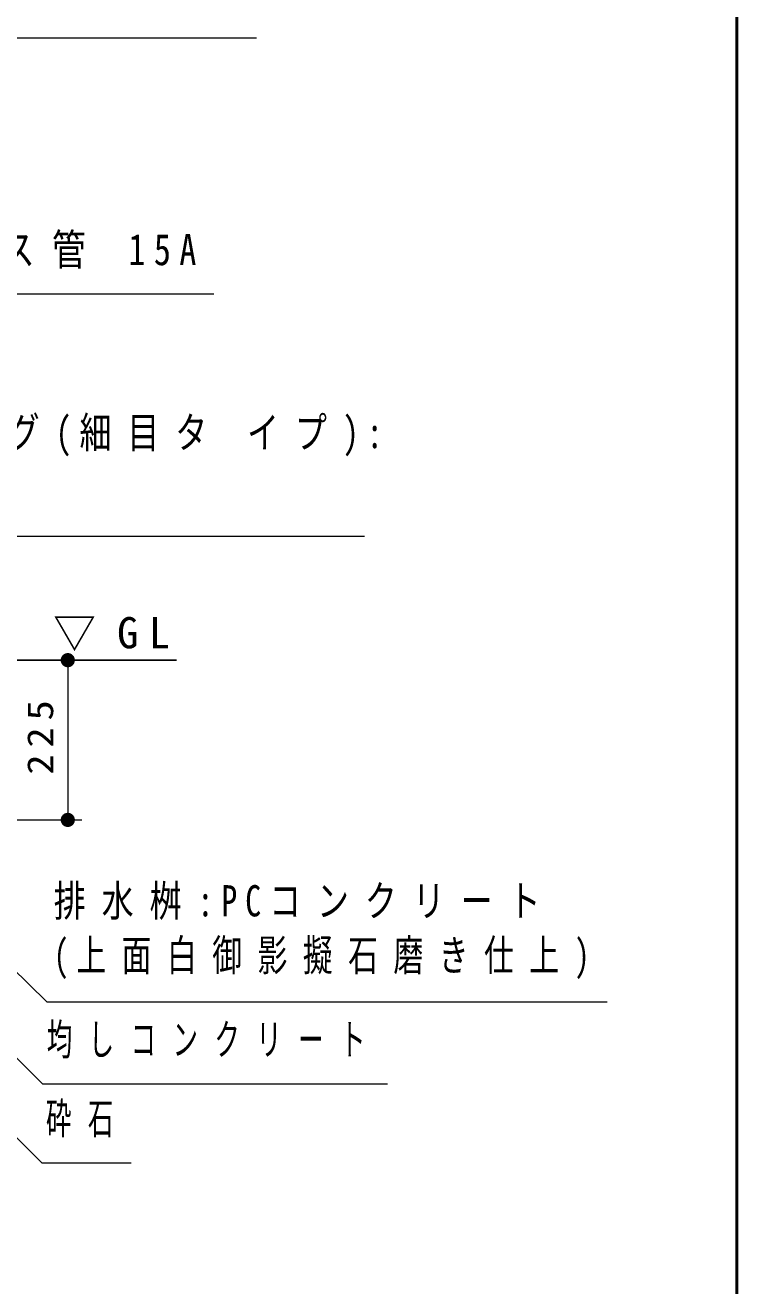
# Model space of a CAD drawing. Units: millimetres on the paper, scale 1:20. Extents: x -365 to 0, y -75 to 257.
# Drawn here: x -50.1 to 0, y 65.8 to 154.6 of the extents above; entities that cross this region are included whole.
import ezdxf

# ---------------------------------------------------------------- set-up
doc = ezdxf.new("R2010")
doc.units = ezdxf.units.MM
doc.layers.add('1_20', color=7, linetype='Continuous', lineweight=13)
doc.layers.add('LY_4', color=7, linetype='Continuous', lineweight=13)
doc.styles.add('ＭＳ ゴシック', font='')
doc.styles.get('ＭＳ ゴシック').set_extended_font_data('MS Gothic')

# ---------------------------------------------------------------- blocks, each defined once
blk = doc.blocks.new('filled_dot')
at = {"color": 0, "linetype": 'Continuous', "lineweight": -2, "const_width": 1.25}
blk.add_lwpolyline([(-0.625, 0, 1), (0.625, 0, 1)], format="xyb", close=True, dxfattribs=at)

msp = doc.modelspace()

# ---------------------------------------------------------------- linework, layer by layer
at = {"layer": '1_20', "lineweight": 25}
msp.add_line((-86.635, 109.828), (-39.483, 109.828), dxfattribs=at)
at = {"layer": '1_20'}
for p, q in [((-47.135, 109.828), (-47.135, 98.578)), ((-54.555, 98.578), (-46.135, 98.578))]:
    msp.add_line(p, q, dxfattribs=at)
for points in [[(-87.017, 145.587), (-78.939, 153.665), (-33.829, 153.665)], [(-78.535, 109.084), (-69.049, 118.571), (-26.24, 118.571)], [(-57.392, 94.36), (-48.612, 85.753), (-9.124, 85.753)], [(-55.765, 86.849), (-48.908, 79.992), (-24.616, 79.992)], [(-56.254, 81.716), (-48.965, 74.426), (-42.673, 74.426)]]:
    msp.add_lwpolyline(points, dxfattribs=at)
at = {"layer": '1_20', "color": 2}
msp.add_lwpolyline([(-87.931, 126.721), (-79.022, 135.63), (-36.849, 135.63)], dxfattribs=at)
at = {"layer": 'LY_4', "lineweight": 50}
msp.add_line((0, 0), (0, 257), dxfattribs=at)

# ---------------------------------------------------------------- block references
at = {"layer": '1_20', "xscale": 0.4, "yscale": 0.4}
for p, rotation in [((-47.135, 109.828), 270), ((-47.135, 98.578), 90)]:
    msp.add_blockref('filled_dot', p, dxfattribs=dict(at, rotation=rotation))

# ---------------------------------------------------------------- texts
at = {"layer": '1_20', "color": 2, "insert": (-78.849, 138.63), "char_height": 2.199, "attachment_point": 4, "style": 'ＭＳ ゴシック'}
msp.add_mtext('\\T1.5;\\W0.8;給水管:ステンレス管\\~15A', dxfattribs=at)
at = {"layer": '1_20', "char_height": 2.199, "style": 'ＭＳ ゴシック'}
for s, insert, attachment_point in [('\\T1.5;\\W0.75;グレーチング(細目タ\\~イプ):', (-68.24, 125.571), 4), ('\\T1.5;▽GL', (-43.668, 111.665), 5), ('\\T1.5;\\W0.75;排水桝:PCコンクリート', (-48.124, 92.753), 4), ('\\T1.52;\\W0.7;(上面白御影擬石磨き仕上)', (-48.124, 88.753), 4), ('\\T1.64;\\W0.6;均しコンクリート', (-48.616, 82.992), 4), ('\\T1.64;\\W0.6;砕石', (-48.673, 77.426), 4)]:
    msp.add_mtext(s, dxfattribs=dict(at, insert=insert, attachment_point=attachment_point))
at = {"layer": '1_20', "insert": (-48.135, 104.619), "char_height": 1.833, "attachment_point": 8, "rotation": 90, "style": 'ＭＳ ゴシック'}
msp.add_mtext('\\T1.33;\\W1.15;225', dxfattribs=at)

doc.saveas('drawing.dxf')
